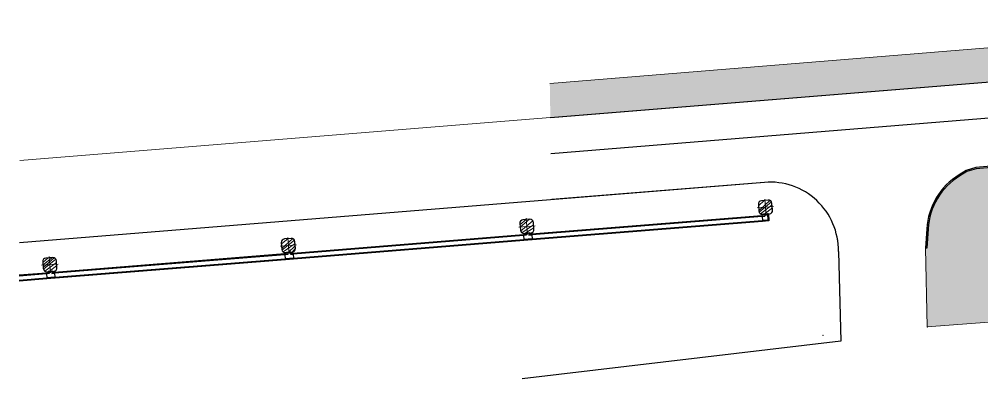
# Model space of a CAD drawing. Header units: millimetres. Extents: x -331961 to 300627, y -148243 to 59350.
# Drawn here: x -331961 to -191189, y -36921 to 15760 of the extents above; entities that cross this region are included whole.
import ezdxf

# ---------------------------------------------------------------- set-up
doc = ezdxf.new("R2010")
doc.units = ezdxf.units.MM
doc.header["$LTSCALE"] = 100
doc.header["$MEASUREMENT"] = 0
doc.linetypes.add('Center', pattern=[40, 9.999999999999998, -4.999999999999999, 20, -4.999999999999999])
for name, color, linetype in [('00-Mepduong', 3, 'Continuous'), ('7', 7, 'Continuous'), ('DIM', 255, 'Continuous'), ('L1-DRAINAGE-LONG_DITCH', 240, 'Continuous'), ('XREF-CII-LSR-ROAD-RCTD-PLAN$0$00-HATCH VIA HE', 31, 'Continuous'), ('XREF-CII-LSR-ROAD-RCTD-PLAN$0$1', 1, 'Continuous'), ('XREF-CII-LSR-ROAD-RCTD-PLAN$0$Mau1', 1, 'Continuous')]:
    doc.layers.add(name, color=color, linetype=linetype)
for name, color, linetype, lineweight in [('1', 1, 'Continuous', 15), ('8', 8, 'Continuous', 5), ('AXIS', 10, 'Center', 5), ('CON-VIEW', 90, 'Continuous', 30), ('HATCH', 8, 'Continuous', 9)]:
    doc.layers.add(name, color=color, linetype=linetype, lineweight=lineweight)

# ---------------------------------------------------------------- blocks, each defined once
blk = doc.blocks.new('20170419 - Final site boundaries_Master File_Added Staircase Step$0$DOT-1', base_point=(95, 95))
blk.add_point((95, 95))
blk = doc.blocks.new('VD-10')
at = {"layer": 'HATCH', "ltscale": 0.5}
h = blk.add_hatch(dxfattribs=at)
h.set_pattern_fill('ANSI31', color=256, scale=0.1, angle=349.8311386906603, style=0)
h.set_pattern_definition([(34.83113869066036, (-605324.2970858506, -1193201.904153496), (-0.181343222383151, 0.2606163573064727), [])])
edge = h.paths.add_edge_path()
edge.add_line((-0.4998511469457299, -1.000000000232831), (0.5001488530542701, -1.000000000232831))
edge.add_arc((0.5001488530542701, -0.5000000002328306), 0.5, 270, 360)
edge.add_line((1.00014885305427, -0.5000000002328306), (1.00014885305427, 0.4999999997671694))
edge.add_arc((0.5001488530542701, 0.4999999997671694), 0.5, 0, 90)
edge.add_line((0.5001488530542701, 0.9999999997671694), (-0.4998511469457299, 0.9999999997671694))
edge.add_arc((-0.4998511469457299, 0.4999999997671694), 0.5, 90, 180)
edge.add_line((-0.9998511469457299, 0.4999999997671694), (-0.9998511469457299, -0.5000000002328306))
edge.add_arc((-0.4998511469457299, -0.5000000002328306), 0.5, 180, 270)
at = {"layer": 'AXIS', "ltscale": 3}
for p, q in [((0, 1.19999999976717), (0, -1.200000000232831)), ((-1.19985114694573, -3.783455851501278e-10), (1.20014885305427, -3.201379242372251e-10))]:
    blk.add_line(p, q, dxfattribs=at)
at = {"layer": 'AXIS', "ltscale": 200}
blk.add_line((3.923196345567703e-08, -1.000000000232831), (3.923196345567703e-08, -0.8256725680548698), dxfattribs=at)
at = {"layer": 'CON-VIEW', "flags": 128}
blk.add_lwpolyline([(-0.4998511469457299, -1.000000000232831), (0.5001488530542701, -1.000000000232831, 0.4142135623730833), (1.00014885305427, -0.5000000002328306), (1.00014885305427, 0.4999999997671694, 0.4142135623730953), (0.5001488530542701, 0.9999999997671694), (-0.4998511469457299, 0.9999999997671694, 0.4142135623731064), (-0.9998511469457299, 0.4999999997671694), (-0.9998511469457299, -0.5000000002328306, 0.414213562373095)], format="xyb", close=True, dxfattribs=at)

msp = doc.modelspace()

# ---------------------------------------------------------------- hatches: boundary and pattern name
at = {"layer": '8'}
h = msp.add_hatch(dxfattribs=at)
h.set_pattern_fill('GRASS', color=256, scale=19.99999999999999, angle=-59.15736716496961)
h.set_pattern_definition([(108.0869078166089, (-69673.88392264955, -104960.760556712), (-452.9806150504673, 229.9403451485889), [95.2499999999999, -623.1704895999993]), (63.08690781660903, (-69673.88392264955, -104960.760556712), (-452.9806151043975, 229.9403451759646), [95.24999999999989, -412.7499999999995]), (153.086907816609, (-69673.88392264955, -104960.760556712), (-229.9403451759647, -452.9806151043973), [95.24999999999996, -412.7499999999998])])
h.paths.add_polyline_path([(-181745.8556679511, -9792.777163734369), (-181698.4874690217, -10381.63009800881), (-187187.6751566068, -10821.38328731156), (-187234.8990788136, -10234.32392061668)])
h.paths.add_polyline_path([(-187235.7846391385, -10223.31517310481), (-187247.8120094654, -10073.79814478109), (-181758.6243060756, -9634.045143075287), (-181745.8556679511, -9792.777163734369), (-187234.8990783524, -10234.32392049601)])
edge = h.paths.add_edge_path()
edge.add_line((71411.7486685433, -3307.393572120782), (72638.38262033963, -3352.245254105772))
edge.add_arc((73011.09496516269, 6840.942938841588), 10200.00000149208, 267.9059216275477, 313.3056848049394)
edge.add_line((80007.17865894712, -581.6450857362361), (83070.58435870003, 2305.736313318106))
edge.add_arc((86362.85902636405, -1187.246296408557), 4799.999999719546, 65.2419397845722, 133.305684611567, ccw=False)
edge.add_arc((84268.92153226421, -5727.667614810256), 9799.999997240935, 48.42824170532771, 65.24193944883137, ccw=False)
edge.add_arc((80951.12751548644, -9468.287999620341), 14799.99979705635, 16.508653375699225, 48.42820818455351, ccw=False)
edge.add_line((95141.02439202368, -5262.717808911635), (95332.82496384502, -5205.872379784414))
edge.add_line((95332.82496370026, -5205.872379877314), (95039.87272896868, -20178.53512651211))
edge.add_line((95039.87272899435, -20178.53512649369), (94266.5218397245, -20878.42276623294))
edge.add_line((94266.52184041333, -20878.42276633391), (61853.88423766301, -18726.00490841168))
edge.add_line((61853.88423694205, -18726.00490833446), (14676.48797250708, -17814.82779064884))
edge.add_line((14676.48797254707, -17814.8277905084), (-17714.13881107734, -17924.70763694105))
edge.add_line((-17714.13881099038, -17924.70763705985), (-46801.46107879968, -19162.4168368723))
edge.add_line((-46801.46107837046, -19162.41683681207), (-104370.4270289484, -22254.20941430812))
edge.add_line((-104370.4270295406, -22254.20941429649), (-119940.9600034628, -23282.93240850521))
edge.add_line((-119940.9600034239, -23282.93240856627), (-199150.1446159739, -29328.40944530354))
edge.add_line((-199150.1446157994, -29328.40944530701), (-199401.7970150339, -17785.01656578324))
edge.add_line((-199401.797014658, -17785.01656596214), (-199401.3194775268, -17776.94046713391))
edge.add_line((-199401.3194775032, -17776.94046696697), (-199201.6681947491, -17788.74577324244))
edge.add_line((-199201.6681952246, -17788.74577310207), (-199034.6606897555, -14964.31566458099))
edge.add_arc((-189251.747830666, -15542.7756764403), 9799.999999822847, 121.6163081606374, 176.6160618903435, ccw=False)
edge.add_line((-194389.185295012, -7197.313658258208), (-193361.7886346129, -6564.851838526141))
edge.add_line((-193361.788634671, -6564.851838576025), (-192011.9905727749, -6166.788361675135))
edge.add_line((-192011.9905727075, -6166.788361720071), (-187618.0592016581, -5757.918646382517))
edge.add_line((-187618.0592018147, -5757.918646505277), (-184043.1896735946, -5476.340046733327))
edge.add_arc((-183695.3980617217, -9762.251686369214), 4299.999719733618, 31.86657615177279, 94.63925199859699, ccw=False)
edge.add_line((-180043.4951134283, -7492.096969339298), (-179182.6166670357, -8876.956121237396))
edge.add_arc((-172612.5231442761, -5582.055347029382), 7350.000000212072, 206.6337569960937, 274.3148635188023)
edge.add_line((-172059.5281698229, -12911.22286858363), (-170803.6060452107, -12816.4619533419))
edge.add_line((-170803.6060453126, -12816.4619534456), (-170758.4667022052, -13414.72028470525))
edge.add_line((-170758.4667029908, -13414.72028457958), (-78670.39741443368, -6466.605147461145))
edge.add_line((-78670.3974136404, -6466.605147520342), (-78555.66611307277, -9918.034878945939))
edge.add_line((-78555.66611313913, -9918.034878928622), (-72552.12166984548, -9533.692410682474))
edge.add_line((-72552.12167027511, -9533.692410747666), (-71157.89610041166, -9464.98147288611))
edge.add_line((-71157.89610027778, -9464.981472846237), (-40271.79305163783, -8297.497479639307))
edge.add_line((-40271.79305212758, -8297.497479541198), (-38875.303282446, -8266.936059845757))
edge.add_line((-38875.30328198615, -8266.936060168286), (-15626.11752942274, -7899.88726911525))
edge.add_line((-15626.11752990657, -7899.8872689204), (-14227.85736125382, -7889.726757719618))
edge.add_line((-14227.85736108944, -7889.726757620723), (9280.757185969327, -7864.165078083926))
edge.add_line((9280.757185807452, -7864.165078237012), (10678.91004456265, -7870.060468401265))
edge.add_line((10678.91004526569, -7870.060468182579), (46407.18289997213, -8486.771546196484))
edge.add_line((46407.18289988744, -8486.771546379547), (47805.18760504067, -8525.82254901054))
edge.add_line((47805.18760511372, -8525.82254926089), (71191.22108209535, -9338.530405786762))
edge.add_line((71191.22108172067, -9338.530405466037), (71411.74866781285, -3307.393572125147))
at = {"layer": 'XREF-CII-LSR-ROAD-RCTD-PLAN$0$00-HATCH VIA HE'}
h = msp.add_hatch(dxfattribs=at)
h.set_pattern_fill('ANGLE', color=256, scale=3999.999999999999, angle=-75.34036801218191, style=0)
h.set_pattern_definition([(284.6596319878181, (-1312308288.755642, 287279669.8620561), (1064.190928949933, 278.3840274525058), [799.9999999999998, -299.9999999999999]), (14.65963198781808, (-1312308288.755642, 287279669.8620561), (-278.3840274525057, 1064.190928949933), [799.9999999999993, -299.9999999999997])])
edge = h.paths.add_edge_path()
edge.add_line((-254366.2672523449, 6360.639053323684), (-254283.4113032058, 1374.441974966787))
edge.add_line((-254283.4113033569, 1374.441974948451), (-180957.1271394991, 7316.790219852643))
edge.add_line((-180957.1271394393, 7316.790219940507), (-169337.3249295896, 8260.310358374176))
edge.add_line((-169337.324929609, 8260.310358286282), (-157716.7055454432, 9193.750982917263))
edge.add_line((-157716.705545522, 9193.75098298234), (-148792.4374795706, 9901.719452272897))
edge.add_line((-148792.4374794832, 9901.719452203397), (-142906.0805210621, 10351.06215795904))
edge.add_line((-142906.0805209518, 10351.06215802438), (-139918.4418943454, 10669.18545465302))
edge.add_line((-139918.4418943813, 10669.18545459837), (-137091.4364011618, 11739.83786228526))
edge.add_arc((-142065.1957889163, 20523.36855359995), 10093.99295884536, -60.47887104447948, -42.57435626895233)
edge.add_line((-134631.9797667849, 13694.3134637716), (-133172.1321548175, 15760.17956197719))
edge.add_line((-133172.1321548625, 15760.17956191351), (-181338.8849769535, 12302.25175955877))
edge.add_line((-181338.8849768032, 12302.25175960184), (-254366.2672522886, 6360.639053328719))

# ---------------------------------------------------------------- linework, layer by layer
at = {"layer": '00-Mepduong', "flags": 128}
msp.add_lwpolyline([(-212156.0944185097, -18254.59830513233, 0.4425574799573779), (-222965.9591311129, -8141.424587209389), (-331938.5412949534, -17007.56209707909)], format="xyb", dxfattribs=at)
msp.add_lwpolyline([(-212156.0944182791, -18254.59830507197), (-211809.1324609481, -31387.99221381583), (-258412.6684195151, -36921.24122313503)], dxfattribs=at)
at = {"layer": '7'}
for p, q in [((-223329.9396063596, -12976.13135107383), (-223317.9536494468, -13125.65170696474)), ((-223317.9536498946, -13125.65169771711), (-222920.4547689871, -13093.78711054768)), ((-223317.9536492873, -13125.65170569081), (-223270.0098224444, -13723.73312145661)), ((-222473.7899883987, -13659.90598247549), (-223270.0098222439, -13723.73312128094)), ((-223270.0098221233, -13723.73312174223), (-223258.02386501, -13873.2534774575)), ((-222312.2836709109, -13797.44038146062), (-223258.0238654217, -13873.25347682589)), ((-222944.4266810276, -12794.7463980524), (-222920.4547689871, -13093.78711054768)), ((-222545.7057323321, -12762.7838471565), (-222473.7899883987, -13659.90598247549)), ((-222396.1853753979, -12750.79789046384), (-222312.2836711718, -13797.44038140564)), ((-257969.2189819156, -15762.73248666862), (-258218.4140323013, -15782.77810397244)), ((-258218.4140323013, -15782.77810397244), (-258206.3866617827, -15932.29513397109)), ((-257807.6745812282, -15900.22214585778), (-258206.3866617827, -15932.29513397109)), ((-258206.3866617827, -15932.29513397109), (-258158.2771800085, -16530.36325564593)), ((-256962.1409375124, -16434.14429071863), (-258158.2771800386, -16530.3632555306)), ((-258158.2771800386, -16530.3632555306), (-258146.2498089984, -16679.88028563923)), ((-256950.1135669334, -16583.6613209479), (-258146.2498089984, -16679.88028563923)), ((-257981.2463469179, -15613.21545608953), (-257969.218976339, -15762.73248631886)), ((-257831.7293216032, -15601.18808556418), (-257807.6745802452, -15900.22214584707)), ((-257433.0172416004, -15569.11509722553), (-257408.962500443, -15868.14915768409)), ((-257408.9625007038, -15868.14915762912), (-257010.2504197781, -15836.07616904913)), ((-257283.500210328, -15557.08772686662), (-257271.4728398095, -15706.60475686527)), ((-257271.4728405618, -15706.60475681562), (-257022.2777897752, -15686.55913916047)), ((-257010.2504197781, -15836.07616904913), (-257022.2777897752, -15686.55913916047)), ((-257010.2504197781, -15836.07616904913), (-256962.1409372516, -16434.14429077361)), ((-256962.14093796, -16434.14428147092), (-256950.1135669334, -16583.6613209479)), ((-292856.6744296872, -18569.13089164143), (-293105.8694795815, -18589.17650893982)), ((-293105.8694795815, -18589.17650893982), (-293093.842109354, -18738.69353876813)), ((-292695.130028739, -18706.62055088545), (-293093.842109354, -18738.69353876813)), ((-293093.842109354, -18738.69353876813), (-293045.7326270278, -19336.76166066824)), ((-291849.5963841307, -19240.54269538965), (-293045.7326270579, -19336.76166055296)), ((-293045.7326270579, -19336.76166055296), (-293033.7052563088, -19486.27869049122)), ((-291837.5690135217, -19390.05972573423), (-293033.7052563088, -19486.27869049122)), ((-292868.701795392, -18419.61386026029), (-292856.6744250137, -18569.13089066528)), ((-292719.18477094, -18407.58649020689), (-292695.1300297218, -18706.62055089616)), ((-292320.4726904457, -18375.51350186294), (-292296.4179489367, -18674.5475627225)), ((-292296.4179477229, -18674.54756265148), (-291897.7058670584, -18642.47457401647)), ((-292170.9556598952, -18363.48613156975), (-292158.9282888249, -18513.00316179366)), ((-292158.9282878721, -18513.00316166761), (-291909.7332376069, -18492.95754390251)), ((-291897.7058670584, -18642.47457401647), (-291909.7332376069, -18492.95754390251)), ((-291897.7058670584, -18642.47457401647), (-291849.5963839, -19240.54269532929)), ((-291849.5963847786, -19240.54268631758), (-291837.5690135217, -19390.05972573423)), ((-327743.833132271, -21375.50542512236), (-327993.0281823657, -21395.55104259646)), ((-327993.0281823657, -21395.55104259646), (-327981.0008118774, -21545.06807247977)), ((-327582.2887317539, -21512.9950846025), (-327981.0008118774, -21545.06807247977)), ((-327981.0008118774, -21545.06807247977), (-327932.8913298723, -22143.13619409423)), ((-326736.7550875767, -22046.91722934259), (-327932.8913299025, -22143.13619397892)), ((-327932.8913299025, -22143.13619397892), (-327920.8639590327, -22292.65322437853)), ((-326724.7277167974, -22196.43425939625), (-327920.8639590327, -22292.65322437853)), ((-327755.8604979155, -21225.98839397196), (-327743.8331276772, -21375.50542478322)), ((-327606.3434727412, -21213.96102385287), (-327582.2887319844, -21512.99508466283)), ((-327207.6313922771, -21181.88803539358), (-327183.5766517812, -21480.92209614848)), ((-327183.5766507981, -21480.9220961378), (-326784.8645696118, -21448.8491076128)), ((-327058.1143614959, -21169.86066503997), (-327046.086990596, -21319.37769555498)), ((-327046.0869906262, -21319.37769543965), (-326796.891940331, -21299.33207778985)), ((-326784.8645696118, -21448.8491076128), (-326796.891940331, -21299.33207778985)), ((-326784.8645696118, -21448.8491076128), (-326736.755087346, -22046.91722928226)), ((-326736.7550880546, -22046.91721997963), (-326724.7277167974, -22196.43425939625))]:
    msp.add_line(p, q, dxfattribs=at)
at = {"layer": '7', "flags": 128}
for points in [[(-184059.3660525694, -5276.994746236422), (-187635.1776538264, -5558.647549559391), (-192049.8976042113, -5969.451710375899), (-193443.9317285161, -6380.560665216064), (-194494.0309561852, -7026.99810660287, 0.2446973043299263), (-199234.3119718379, -14952.51035783428), (-199401.3194773328, -17776.94046667597)], [(-184043.6614697825, -5476.377208072139), (-187618.0592011226, -5757.918646324251), (-192011.9905717246, -6166.78836170939), (-193361.7886339187, -6564.851838625676), (-194389.1852938285, -7197.313658071827, 0.2446973043310445), (-199034.6606890075, -14964.31566419479), (-199201.6681945025, -17788.74577303638)]]:
    msp.add_lwpolyline(points, format="xyb", dxfattribs=at)
for points in [[(-223093.9470368883, -12806.73235508043), (-223081.9610799454, -12956.25271108674), (-223329.9396065268, -12976.13134101348)], [(-222396.1853753979, -12750.79789046384), (-222545.7057323018, -12762.78384727184), (-222944.4266802752, -12794.74639810208), (-223093.9470368883, -12806.73235508043)], [(-222384.1994189766, -12900.31824636014), (-222533.7197753593, -12912.30420327818), (-222932.440723854, -12944.26675399838), (-223081.9610799454, -12956.25271108674)], [(-257283.500210328, -15557.08772686662), (-257433.0172415703, -15569.11509734084), (-257831.7293216032, -15601.18808556418), (-257981.2463469179, -15613.21545608953)], [(-199201.6681945025, -17788.74577303638), (-199401.3194773328, -17776.94046667597)], [(-292170.9556598952, -18363.48613156975), (-292320.4726906462, -18375.51350203861), (-292719.18477094, -18407.58649020689), (-292868.701795392, -18419.61386026029)], [(-327058.1143614959, -21169.86066503997), (-327207.6313929389, -21181.88803568995), (-327606.3434727412, -21213.96102385287), (-327755.8604979155, -21225.98839397196)]]:
    msp.add_lwpolyline(points, dxfattribs=at)
at = {"layer": '8', "ltscale": 5, "flags": 128}
for points in [[(-331890.6689125908, -4964.014810066263), (-180956.2907400667, 7316.183798166487), (-175225.9426843387, 7782.229283678578), (-167250.7711016217, 8428.798579111579), (-160516.5457778547, 8970.963095146988), (-148792.4957133271, 9901.040241780836), (-141244.8996388511, 10477.1957936243, 0.2532726295001907), (-133241.6681427163, 15633.03912228829), (-133172.1903887069, 15759.50035149095)], [(-254283.0090669411, 1350.235713759525), (-180956.2907400667, 7316.183798166487), (-175225.9426843387, 7782.229283678578), (-167250.7711016217, 8428.798579111579), (-160516.5457778547, 8970.963095146988), (-148792.4957133271, 9901.040241780836), (-141244.8996388511, 10477.1957936243, 0.2532726295001907), (-133241.6681427163, 15633.03912228829), (-133172.1903887069, 15759.50035149095)]]:
    msp.add_lwpolyline(points, format="xyb", dxfattribs=at)
at = {"layer": '8', "ltscale": 5}
msp.add_lwpolyline([(-254366.2675679456, 6360.657982221106), (-181338.8849824596, 12302.25175861511), (-133172.1321548625, 15760.17956191351)], dxfattribs=at)
at = {"layer": '8', "ltscale": 5, "flags": 128}
msp.add_lwpolyline([(95332.83799178782, -5205.206567468238), (95039.87272968632, -20178.53512631264), (94266.52184035303, -20878.42276610326), (61853.88423763402, -18726.00490815347), (14676.48797329958, -17814.82779055805), (-17714.13881006744, -17924.70763681849), (-46801.46107813995, -19162.41683675174), (-104370.4270288184, -22254.20941423081), (-119940.9600027015, -23282.93240850052), (-199150.1446153382, -29328.40944518635), (-199401.7970142268, -17785.01656572614), (-199401.3194775333, -17776.94046685164)], dxfattribs=at)
at = {"layer": '8', "ltscale": 5}
msp.add_lwpolyline([(-212156.0944185097, -18254.59830513233, 0.4425574799700973), (-222965.9591311129, -8141.424587209389), (-254083.2155275412, -10673.16118245397)], format="xyb", dxfattribs=at)
at = {"layer": 'L1-DRAINAGE-LONG_DITCH', "ltscale": 0.8, "flags": 128}
for points in [[(-257021.7537560973, -15686.68355697003), (-223330.2157017202, -12976.15347323645)], [(-223318.2297441791, -13125.67383906711), (-257009.7263855486, -15836.20058708399)], [(-256961.6169037303, -16434.26869950577), (-223270.2859170362, -13723.75525315257)], [(-223258.299960033, -13873.2756093895), (-256949.5895329646, -16583.78573892778)], [(-291909.7332394026, -18492.95754363292), (-258218.4140323013, -15782.77810397244)], [(-258206.3866617827, -15932.29513397109), (-291897.7058677319, -18642.47458651476)], [(-291849.5963863877, -19240.54269524073), (-258158.2771844399, -16530.36319913791)], [(-258146.2498089984, -16679.88028563923), (-291837.5690160394, -19390.0597255303)], [(-326796.8919408224, -21299.3320777952), (-293105.869481487, -18589.17650919186)], [(-293093.8421102766, -18738.69353900946), (-326784.864568921, -21448.84912061668)], [(-326736.755088546, -22046.91721998496), (-293045.732628472, -19336.76166079965)], [(-293033.7052575224, -19486.27869056226), (-326724.7277172887, -22196.43425940155)], [(-327920.8639590327, -22292.65322437853), (-331960.8410000525, -22617.6349338112)], [(-331960.2426414239, -22467.10222760012), (-327932.8913342133, -22143.13613793228)], [(-327981.0008118774, -21545.06807247977), (-331957.8492081221, -21864.97162610231)], [(-331957.2508496739, -21714.4389644211), (-327993.0281823657, -21395.55104259646)]]:
    msp.add_lwpolyline(points, dxfattribs=at)
at = {"layer": 'XREF-CII-LSR-ROAD-RCTD-PLAN$0$1', "ltscale": 5, "flags": 128}
msp.add_lwpolyline([(-254283.0202597711, 1350.909275509795), (-180956.2325060217, 7316.863008764602), (-175225.8844507553, 7782.908494156116), (-167250.7128680082, 8429.477789473807), (-160516.4875442412, 8971.642305509216), (-148792.4374794832, 9901.719452203397), (-141244.841404776, 10477.87500410716, 0.2532726295001907), (-133241.6099089022, 15633.71833282619), (-133172.1321548625, 15760.17956191351)], format="xyb", dxfattribs=at)
at = {"layer": 'XREF-CII-LSR-ROAD-RCTD-PLAN$0$1', "ltscale": 5}
msp.add_lwpolyline([(-212156.0361846955, -18253.91909459449, 0.442557479948135), (-222965.9008972988, -8140.745376671519), (-254083.22671994, -10672.48762046767)], format="xyb", dxfattribs=at)
at = {"layer": 'XREF-CII-LSR-ROAD-RCTD-PLAN$0$Mau1', "ltscale": 5}
msp.add_lwpolyline([(-254195.6105859983, -3909.326866555144), (-180530.5684489676, 2084.147641140182), (-174800.3105123263, 2550.185797234706), (-166826.47284614, 3196.64677714961), (-160098.2427663915, 3738.327796846948), (-148385.0441905721, 4667.544087270973), (-129938.7264616826, 6075.667715816933), (-112732.2809542059, 7300.365419646987), (-106496.1978026587, 7717.193658844131), (-100758.0489950789, 8086.152242854965), (-94270.30192619388, 8485.031191864546), (-88280.50733129645, 8834.791905856895), (-85784.44221436686, 8974.998895729805), (-83038.55289539555, 9125.299714135675), (-82013.67055896344, 9180.344685397198, -0.03066327582093794), (132788.4609921412, 7472.741499258525)], format="xyb", dxfattribs=at)

# ---------------------------------------------------------------- block references
at = {"layer": '1', "xscale": 5.263000028207899, "yscale": 5.263000028207899, "zscale": 5.263000028207899, "rotation": 284.6596319878181}
msp.add_blockref('20170419 - Final site boundaries_Master File_Added Staircase Step$0$DOT-1', (-199150.1446153382, -29328.40944518635), dxfattribs=at)
at = {"layer": '1', "ltscale": 5, "xscale": 5.263000028207899, "yscale": 5.263000028207899, "zscale": 5.263000028207899, "rotation": 284.6596319878181}
msp.add_blockref('20170419 - Final site boundaries_Master File_Added Staircase Step$0$DOT-1', (-214421.3756325276, -30532.80497218197), dxfattribs=at)
msp.add_blockref('20170419 - Final site boundaries_Master File_Added Staircase Step$0$DOT-1', (-214421.3756325276, -30532.80497218197), dxfattribs=at)
at = {"layer": 'DIM', "xscale": 999.9999999999995, "yscale": 999.9999999999995, "zscale": 999.9999999999995, "rotation": 4.599054221629215}
for p in [(-222825.3970503104, -11781.99685549727), (-257712.7041258943, -14588.38332458393), (-292600.0112014783, -17394.76979367068), (-327487.3182768316, -20201.15626269701)]:
    msp.add_blockref('VD-10', p, dxfattribs=at)

doc.saveas('drawing.dxf')
